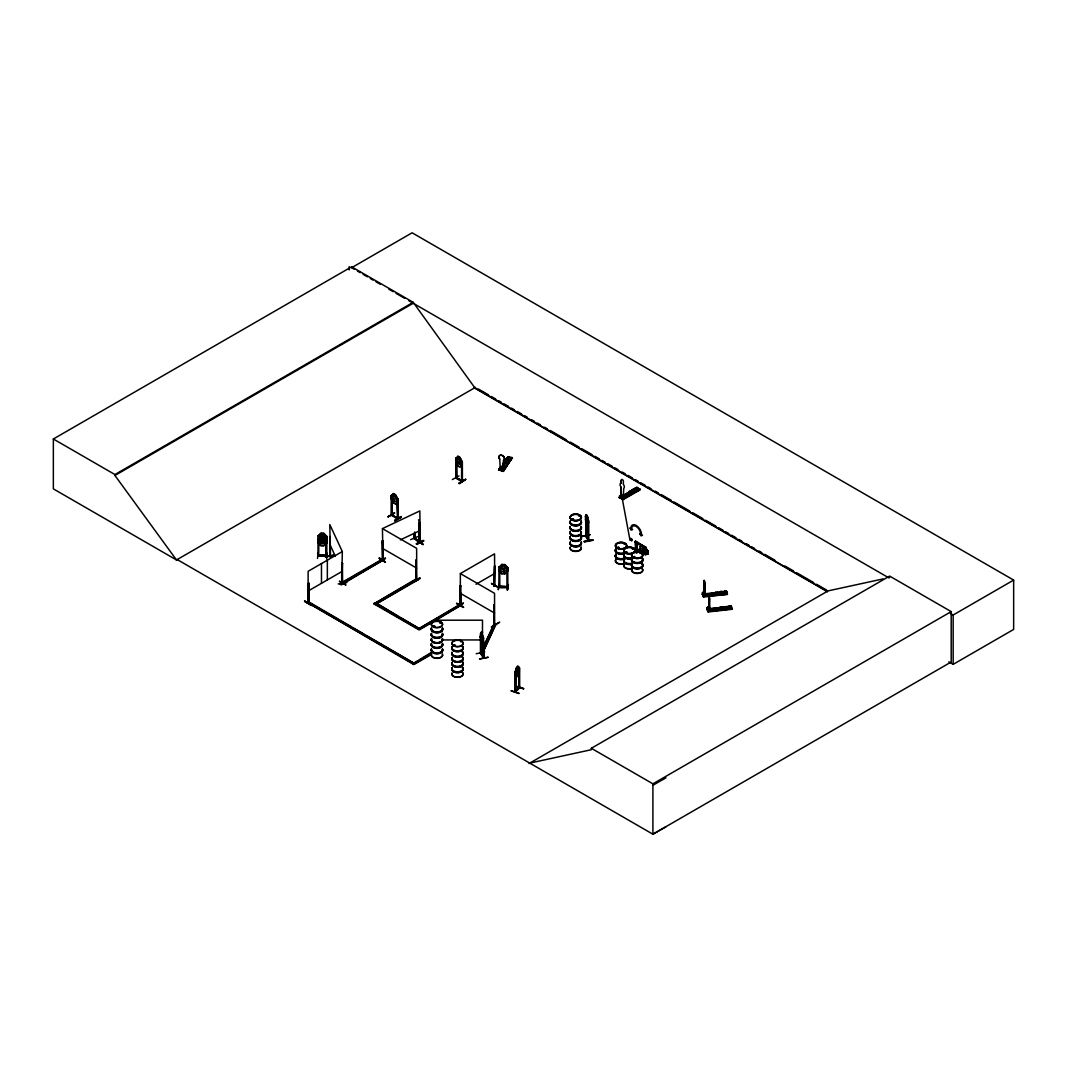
<?xml version="1.0" encoding="UTF-8"?>
<svg xmlns="http://www.w3.org/2000/svg" width="1067" height="1067" viewBox="0 0 1067 1067"><rect width="100%" height="100%" fill="white"/><g stroke="black" fill="none" stroke-linecap="round" stroke-linejoin="round"><path stroke-width="1.5" d="M383.28 548.358L382.8 560.082M419.238 523.217L419.411 543.143L419.865 522.91L419.411 543.143L419.571 541.289M704.834 586.156L704.713 595.306L705.194 584.889M708.821 595.413L708.728 598.68L708.915 595.173L709.875 599.134L709.422 610.257L709.128 595.679M585.743 516.615L585.863 536.474L586.143 516.628C585.343 511.36 590.104 521.856 588.237 524.204M585.556 535.914L588.33 540.849L587.957 520.363L588.357 540.902L588.37 525.538M480.924 652.471L480.817 653.711L480.67 633.865M483.644 657.565L483.151 637.573L483.911 658.006L480.457 652.564M704.713 595.306C704.834 591.198 702.366 594.626 702.78 592.919M703.153 592.919L703.646 593.439M707.581 608.51L707.648 608.483M709.422 610.257C709.368 606.523 706.127 607.79 707.888 611.431L732.002 608.75M708.968 608.337L708.435 608.11M515.308 671.97L515.374 692.296L519.656 687.775M623.288 497.595L623.728 488.339A3.028 1.747 60 0 0 623.288 484.205L623.421 481.457A1.507 0.867 60 0 0 622.354 479.617A1.507 0.867 60 0 0 621.287 480.23L621.154 482.964A3.028 1.747 60 0 0 620.701 486.592L621.047 496.755M419.238 522.297L419.158 542.943M397.084 498.782L397.884 498.983L396.977 498.529L397.444 518.389M456.649 477.483L455.769 478.003L456.343 458.41M461.611 461.584L461.584 481.364M503.024 469.4L503.611 460.01A3.028 2.294 34.6 0 0 503.677 456.423A3.028 2.294 34.6 0 0 499.703 455.516A3.028 2.294 34.6 0 0 499.703 458.997L500.29 468.653M503.09 469.293L503.677 459.917A3.028 2.294 34.6 0 0 503.611 456.529A3.028 2.294 34.6 0 0 499.636 455.609A3.028 2.294 34.6 0 0 499.636 459.103L499.703 458.997M515.534 691.189L519.242 686.975M515.094 692.163L519.722 687.015L518.935 688.135L519.349 667.809L517.882 666.208L515.081 672.437L515.761 672.09L515.454 692.216M499.849 567.404L498.943 567.177L499.809 567.444M704.927 585.916C704.393 571.178 702.566 591.732 704.9 595.293M707.848 607.937L707.448 607.39L707.448 609.55L731.402 606.736M635.932 548.025L636.145 541.543L635.719 542.396M644.695 553.813L635.532 548.545L635.532 541.182L646.002 547.331L645.775 548.131L635.198 542.023L635.545 541.222M636.172 542.249L635.532 541.316M636.185 548.758L635.892 548.251M639.68 489.406L622.434 498.956L622.434 497.929L624.195 496.902L624.448 498.342C618.873 491.62 621.581 499.169 621.968 495.555M635.559 544.904L636.572 545.53C638.693 544.904 634.798 544.063 637.292 545.13M326.955 536.648L323.875 533.527L320.86 533.313L317.859 536.248L320.914 533.34L323.928 533.393L326.942 536.701L326.929 542.756L323.915 545.744L320.86 545.61L317.953 542.263M318.78 536.341L317.953 536.341L318.913 536.208L318.7 556.107L317.913 556.04L326.862 556.454M317.486 558.428L318.246 552.906M320.914 533.393L319.42 538.755L321.42 540.702L323.394 540.782L325.355 539.008L323.928 533.393M320.9 536.301L323.928 536.301L326.929 539.622M318.006 536.101L317.979 556.014C316.712 554.066 327.836 554.4 326.795 556.427L326.862 536.488L325.969 536.421L326.102 556.414M320.86 545.61L317.846 542.289M322.861 536.794L321.887 536.688L320.927 539.315L321.887 541.956L323.888 540.822L322.874 536.741M323.928 542.836L326.849 539.755L323.928 536.301L325.355 541.863L323.394 543.637L321.42 543.556L319.42 541.596L320.914 536.248L317.846 539.208L320.86 542.703L323.928 542.783L326.942 539.555M326.862 536.488L325.969 536.688L326.102 556.44M326.835 542.716L323.875 545.61L320.914 545.477M327.302 553.306L326.595 558.935M586.37 517.868L586.77 515.708M481.764 632.958L482.097 638.76L481.857 632.931M517.002 667.742L516.921 672.984L517.855 670.77L517.482 667.248M501.437 468.613L500.796 468.24L501.677 468.28M501.21 468.733L501.623 467.559M501.25 468.586L501.223 467.773M635.532 548.411L646.002 554.573M635.865 548.425L636.119 548.945M516.428 677.052L515.001 675.478L514.948 672.423L516.401 667.769L515.481 691.696M498.342 589.611L499.316 583.996L498.209 589.544M501.797 573.833L498.809 570.458L501.797 573.833L504.864 573.966L507.879 571.032L507.879 567.897L504.864 564.576L501.797 564.443L500.37 569.858L502.357 571.845L504.318 571.965L506.278 570.231L504.864 564.576M499.729 586.957L498.849 586.917M498.849 586.196L507.825 586.943M504.824 573.886L501.81 564.39L498.796 567.391M499.036 586.156C497.009 589.544 510.413 586.183 506.998 587.664L506.878 567.657L507.759 567.737L504.824 564.656M506.825 587.09L507.839 586.73L507.745 587.45M507.052 587.37L506.852 586.703M507.345 589.758L508.345 584.556L507.479 590.131M507.345 590.171L508.399 584.596M511.186 690.642L519.162 693.51L511.186 690.923M481.911 635.612L482.097 641.614L482.004 636.372M585.903 517.042L586.463 514.761M581.382 536.554L589.998 534.674L581.382 536.288M480.91 634.291L481.524 631.997L482.951 637.506L482.271 640.653L481.044 636.519L481.777 639.573L482.217 638.413M480.91 637.146L481.43 634.878M433.442 625.969L433.962 625.862M434.189 626.782L433.122 626.436L434.576 626.049M434.722 626.556L434.269 625.742M440.298 622.301L440.164 622.928M455.262 645.495L454.502 644.655L453.795 645.402M454.115 645.042L453.648 645.122M460.944 641.867L461.251 641.454M571.872 519.522L572.726 518.789L573.486 519.642M572.445 518.882L572.726 519.509M572.992 519.669L572.859 518.842M578.567 515.814L579.394 515.948M579.274 515.881L579.474 515.881M617.686 547.891L618.833 547.411M630.277 492.274C634.345 490.82 628.676 493.808 631.784 491.78M618.54 547.518L618.7 548.025M618.687 547.424L617.806 547.411M624.395 543.677L624.835 543.863M624.075 543.757L624.875 543.943M625.569 552.493L626.596 552.599M627.196 552.239L626.129 552.719M626.716 552.773L626.449 551.906M632.264 548.851L633.011 549.092M632.531 548.531L632.891 549.118M633.398 557.014L633.425 556.721M633.665 556.641L634.185 557.481L634.945 556.721M640.08 553.173L640.44 553.4M585.756 535.714L586.156 535.581M588.077 539.675L588.25 540.142M304.602 601.468C325.755 613.792 290.878 592.665 311.057 605.122M304.895 601.255L311.404 604.962M463.265 607.443C451.808 600.041 457.169 603.935 463.531 607.256M463.571 607.216L456.823 603.789M458.557 457.25L457.876 460.904L459.25 462.918L459.97 460.731L458.623 457.209M519.349 670.943L517.975 675.624L516.401 677.158M379.545 558.041C397.751 570.258 366.261 550.052 385.36 562.042M379.519 558.388L385.32 562.376M330.223 555.587L330.357 556.667M342.454 582.062L342.547 582.769L342.534 582.089M717.984 593.599C716.597 590.585 715.45 595.653 718.038 593.252M722.692 608.55L722.079 607.603M621.661 496.408L621.021 496.168L624.195 497.929L624.195 496.902M501.33 468.773L501.357 467.519M417.61 536.648L410.648 539.662M393.47 493.621L392.349 498.476L393.763 501.157L395.163 501.957L396.551 500.903C399.538 497.729 390.522 490.967 395.577 494.835L397.751 499.143M507.158 461.984L506.985 463.011M394.577 513.174L387.895 516.735M459.037 475.962L452.328 479.563M463.305 603.375L456.903 607.096M482.858 648.576L493.981 624.608L495.688 624.875L493.901 623.968M481.47 651.577L483.178 651.844L495.688 624.262M483.178 651.844L495.688 624.875M587.303 520.869L586.983 521.523L586.37 519.242M629.757 538.915C629.17 542.743 632.784 536.488 629.757 538.915L620.927 491.487M382.159 560.428L382.88 560.829L382.439 540.596L382.253 560.522M382.439 540.596L382.746 560.829L383.026 540.929M383.026 560.642L382.439 528.605L416.637 548.345L416.717 580.088L415.757 579.861L416.437 580.248L416.05 560.002L415.837 579.941C414.783 578.167 418.011 579.928 415.983 578.981M460.064 604.682L460.997 604.429M460.064 605.402L460.357 585.57L460.611 605.763M493.674 624.302L494.608 624.368L493.674 624.088M494.541 625.022L493.741 624.849L493.968 604.976L494.394 625.222L493.661 624.849L494.621 625.062L494.541 593.319L460.357 573.579L460.29 605.349L456.996 607.203M395.577 504.064L393.363 502.957L391.229 498.582C389.815 495.955 392.976 495.341 391.389 495.488L391.309 515.228L391.536 514.347L392.256 514.761M391.856 495.848L392.029 515.601L392.189 500.636M395.537 494.808L397.671 499.183L397.724 518.895L397.524 518.135M455.876 477.349L456.289 477.629M456.356 458.383L456.703 478.189M501.437 468.093L500.716 468.653M515.094 692.096L515.374 672.503M518.975 688.028L518.975 668.342C520.669 668.155 516.815 664.474 516.521 667.849M308.456 602.402L308.336 602.468M308.363 583.409L308.296 603.188L309.017 602.802L308.07 603.055L308.136 571.285L342.32 551.546L329.81 524.577L330.41 556.707M342.6 583.436L342.414 563.029L341.907 583.782L342.707 582.502M494.328 585.316L493.901 585.943L494.608 585.53M494.328 586.036L494.541 565.83L493.901 585.943M586.156 536.341L585.503 516.121L586.45 514.654M588.33 524.177L587.317 525.751L585.41 516.148M503.464 471.401L498.929 470.067L498.929 468.773L500.17 467.519L499.249 469.88L502.81 470.694L511.44 457.823M499.249 469.88L500.17 467.519M503.131 463.705L507.999 456.649L512.213 457.61L503.451 471.414M503.157 463.732L507.999 456.649M503.504 463.638L508.039 457.063L512.533 458.236M502.784 465.172L507.772 457.156M503.064 465.239L508.599 457.356M503.331 465.132L508.492 457.316M502.69 466.666L507.238 460.09M502.784 466.692L507.332 460.09M502.81 470.694L510.159 459.21M502.357 471L511.4 457.676M502.317 470.84L511.667 458.05M502.917 471.294L512.213 457.61M503.184 471.187L512.253 458.01M483.364 641.2L481.404 634.772L480.403 636.332M414.916 538.088L414.009 537.781L414.676 538.195M414.61 538.875L414.863 532.18M419.384 541.436C406.594 533.46 423.812 543.41 419.224 541.449M420.025 542.409L414.436 538.422M724.093 591.305C726.667 598.04 721.692 588.677 726.534 591.278L702.366 594.132L702.446 592.678L704.954 592.612L702.446 592.678M725.107 592.132L702.539 594.639L702.419 593.972L703.3 596.533L703.3 595.253M703.14 596.2L727.294 593.799M703.14 596.04L703.366 597.027L727.481 594.332L703.18 596.48L727.387 593.599L703.086 596.2M707.301 609.417L729.801 607.083M707.794 611.151L707.154 607.63L709.662 607.55L707.154 607.63M727.401 593.972L726.534 591.025M433.495 625.902L433.255 626.449M434.109 625.755L434.562 626.316M440.764 622.568L440.044 622.901M632.157 492.567L631.997 491.66M617.553 547.598L618.647 547.918M625.595 552.373L626.302 551.959M625.969 552.092L626.983 552.506M634.345 556.387L634.051 556.681M702.686 593.425L702.953 592.425L702.74 594.599M419.358 542.409L419.931 541.903M720.758 608.47L722.506 607.977M481.764 651.47L482.577 651.404M515.588 686.401L523.764 688.668L515.588 685.988M505.425 462.331L506.972 462.078M507.305 462.558L505.438 462.571L506.758 462.878M480.884 653.204L483.844 657.979L483.551 657.312M308.897 602.148L308.403 603.148L308.937 583.075M308.99 602.842L308.71 582.942M342.107 563.083L341.787 583.556M460.277 604.589L460.784 605.096M494.768 585.73L494.541 553.84L460.357 573.579M391.229 495.448L393.43 493.514M395.537 504.211L397.604 502.237M457.903 456.303L455.689 458.236L456.169 477.909L461.904 480.457L462.104 481.684L462.131 461.904L460.064 457.556L457.823 456.343L460.037 457.623L462.131 461.904M460.037 466.839C464.532 461.944 459.904 469.68 457.863 465.665M632.157 492.367L630.784 492.581M455.209 645.402L453.915 645.495M617.313 547.411L618.953 547.664M382.373 559.601L382.773 559.762M419.278 542.183L419.865 541.929M502.81 471.254L502.81 469.667M717.878 593.532L716.971 593.785M722.572 608.483L720.839 608.417M500.997 468.8L501.463 468.266M619.5 497.675L619.487 496.222C622.808 491.954 621.261 502.477 621.728 496.208M619.3 497.729L637.066 487.926M635.065 488.246C644.815 493.914 630.824 487.259 636.666 487.699M619.86 498.049L636.372 489.059M636.826 487.232L640.307 489.766L622.888 499.796L619.487 497.502L620.127 498.036M619.22 497.662L636.826 487.486L637.666 488.286M639.426 488.966L621.808 499.143L640.04 489.086M636.826 487.486L639.6 489.38M318.099 555.814L318.82 555.88M326.862 555.734L318.073 555.333M341.68 583.649L341.747 563.869L342.627 563.496M339.626 581.262L345.735 584.729M342.267 582.595L341.907 583.262M341.747 583.609L342.32 551.546M378.718 562.016L385.454 558.081L379.078 562.229M378.998 562.122L385.454 558.494M415.863 579.208L416.637 579.328M413.449 581.662L419.811 577.927L413.756 582.195M413.462 582.008L420.131 578.514L419.771 577.901M494.234 586.036L494.768 565.963M460.931 585.903L460.13 585.703M491.847 583.556L497.942 587.023M456.636 607.003L463.358 603.068L461.317 604.682M494.541 584.849L494.128 585.556M491.313 627.023C504.704 619.834 499.876 621.247 491.674 627.223M177.282 559.601L176.589 560.015L53.35 488.859L53.35 439.004L351.63 266.79L413.209 302.334L474.788 387.748L827.352 591.305M351.63 266.79L351.63 267.71L412.115 232.793L1013.65 580.088L1013.65 629.437L953.164 664.354L948.843 661.847M53.35 439.004L114.929 474.548L413.209 302.334M665.968 826.765L652.911 834.207L177.202 559.561L176.495 559.962L114.929 475.469L413.209 303.255M176.495 559.962L475.482 387.348M457.93 456.396L456.809 461.264L459.624 464.745L461.011 463.678L460.064 457.556M391.229 498.582L393.43 502.904M455.836 461.344L457.823 465.732L455.756 461.331L455.756 458.196M388.228 516.975L394.63 512.867L388.228 516.575M392.029 515.094L397.724 518.175M456.489 477.869L462.411 480.83L461.704 480.417M397.244 517.842L391.656 515.108L397.951 518.762L397.884 498.983M394.67 520.296C414.356 508.692 381.212 528.485 401.365 517.122M459.103 483.058C479.376 471.174 445.539 491.727 465.505 479.35M459.45 483.658L465.559 479.683M308.136 591.025L342.32 571.285M339.92 583.609L382.666 558.935L383.907 559.655L341.173 584.943L339.92 583.609L341.173 584.329L383.907 559.655M344.201 581.755L348.469 579.288M351.323 577.634L361.3 571.885M364.14 570.231L381.239 560.362M430.975 654.738L413.876 664.608L307.856 602.788L309.097 602.068L413.876 663.167L366.514 635.825M307.856 603.402L309.097 602.682L337.799 619.26M431.988 622.568L419.171 629.97L373.943 603.855L416.677 578.567L417.917 579.901L376.611 603.749M373.943 603.855L416.677 579.181L417.917 579.901M417.917 579.288L375.184 604.576M621.154 482.964L621.287 480.23M620.701 486.592L621.541 496.462L620.594 495.728M619.487 496.222L621.487 495.341M628.796 491.86C638.266 496.128 624.168 492.327 630.557 490.847L633.771 492.954L630.557 490.847M632.131 489.94C641.6 494.208 627.503 490.407 633.891 488.926L637.092 491.033L633.891 488.926M620.087 498.009L635.665 488.673M619.714 497.956L637.452 487.846M619.927 498.089L636.145 488.779M622.434 497.929L624.448 497.049M640.04 489.326L622.434 499.503L622.688 498.062M476.029 584.276L494.541 573.579M419.344 628.423L456.383 607.043M373.943 603.242L419.171 629.357L461.904 604.682L436.27 620.1M431.148 652.591L412.636 663.887L416.904 661.42M419.758 659.779L431.148 653.204M307.856 602.788L413.876 663.994L430.975 654.124M635.265 542.063L646.002 547.998M636.999 542.636L636.999 543.77L636.999 542.636C639.346 542.81 639.32 546.091 636.999 543.77M637.026 544.25C635.425 542.489 638.506 551.306 637.159 552.919M636.305 543.837C635.225 544.904 637.146 546.104 636.839 544.357M640.093 546.651L642.734 545.664M642.734 553.106C636.279 542.93 641.987 554.507 645.442 554.68L648.149 553.773L648.149 551.266L645.442 547.224M640.093 549.078L640.013 546.571M645.775 548.131L646.002 547.331M648.149 553.773L643.308 552.226L641.707 548.078L643.308 547.371L648.149 551.266M643.348 554.173L636.639 550.599M643.374 552.386L635.238 547.931L646.002 553.906M529.072 763.519L828.059 590.891L883.143 578.914M529.765 763.105L591.345 749.714L591.345 748.287L889.625 576.073L951.204 611.618L951.204 661.993L652.911 834.207L652.911 783.832L951.204 611.618M889.625 577.5L888.931 577.914L408.914 300.774M950.31 613.352L953.164 615.005L1013.65 580.088M652.911 785.272L665.968 777.83M507.759 567.737L507.825 587.664C508.706 585.396 496.382 586.663 499.716 586.437M499.689 587.17L499.703 586.477M507.692 587.677L498.809 587.09M417.144 540.676L423.319 544.517L417.53 540.489M382.453 560.255L383.346 560.135L382.693 560.482M419.238 542.956L420.145 542.783L419.865 510.92L382.439 528.605M419.198 522.377L419.651 522.777M400.405 539.849L419.865 530.659M416.397 543.703C429.347 536.434 421.878 543.69 416.437 543.77M416.704 544.303L423.732 541.009M573.299 519.642L572.139 519.642M627.023 552.746L626.209 552.986M722.186 608.884L722.652 607.897M383.026 560.028L382.373 560.322L383.106 560.668M636.439 544.797L636.506 552.546M624.648 544.263L624.222 544.117M481.404 634.772L482.951 640.36L482.511 643.654L482.244 638.413M480.283 636.279L481.404 644.161M481.497 641.28L480.377 636.532L482.537 642.841M483.591 641.467L482.457 642.974L481.43 641.254M481.43 644.108L482.457 645.828M483.364 644.268L482.444 645.722M476.189 653.738L484.725 651.937M488.152 657.419L479.47 658.953L488.032 657.179M585.903 519.389L587.143 523.43L587.41 516.348L588.624 521.043L588.651 540.836L585.89 535.914L585.89 516.175M585.41 519.282L587.41 525.738L587.317 516.361M584.209 541.302L592.839 539.715M584.223 541.649L592.839 540.035M592.972 540.315L584.343 541.929M456.009 477.843L462.424 481.524L462.344 461.771M391.536 515.068L391.602 495.368M330.116 536.528L329.983 556.761M325.528 556.814L334.291 555.4M325.568 556.934L334.291 555.133L325.555 556.521M481.764 651.897L481.67 643.308M482.484 643.294C481.19 647.442 484.285 652.724 481.577 651.617M704.02 583.729L704.207 580.221L704.98 584.209M715.383 592.518L717.838 591.998L718.691 594.559M720.012 591.758C722.826 598.267 717.317 589.744 722.452 591.478L723.306 594.052M725.16 592.452L702.473 594.412L726.747 592.225M703.233 595.053L705.687 594.772L705.754 596.266L704.887 592.412M705.754 594.973L703.006 595.386L702.953 592.425M720.092 607.47L722.532 606.936L723.399 609.764L722.532 606.936M724.706 606.963L727.161 606.429L728.014 609.004M728.788 606.509L731.242 605.976L732.122 608.79L707.901 611.484M729.868 607.403L707.341 609.871L707.141 609.084M707.941 610.004L710.449 609.924L707.714 610.337L707.448 607.39M730.348 608.643L707.848 611.151M732.189 609.284L708.061 611.965L707.834 610.978L731.949 608.297L732.162 609.244M339.359 581.355L345.788 585.036M491.58 583.662L498.009 587.343M482.391 652.177L481.697 651.43M634.345 557.067L633.718 557.134M461.771 481.177L461.771 461.437M391.922 514.854L391.322 514.547M422.985 544.61L417.21 540.582M482.671 649.363L483.111 654.645L482.551 649.003M434.136 620.207L482.484 620.207L482.484 635.559M442.191 639.947L480.87 639.947M419.691 542.516L414.116 538.568M323.888 542.69L320.874 542.636L317.859 539.382M506.892 567.924L507.732 567.911M621.127 495.995L621.247 495.195M481.764 652.15L482.577 651.95M499.716 567.231L499.809 587.157M483.178 651.217L481.47 650.963L493.981 623.995L494.221 625.169M500.396 467.986L501.757 468.16C503.171 471.534 498.956 470.56 500.476 467.866M500.17 468.546L503.731 469.36L504.064 468.413L504.064 469.693L499.849 468.733L499.849 467.439M716.704 593.959L716.037 593.172L718.024 593.305M519.296 670.97L518.935 668.235M515.614 686.294L523.59 688.815M462.024 481.617L455.876 478.069M635.852 542.476L635.999 552.919M491.5 583.342L498.302 587.237M351.63 267.71L354.497 269.364M357.365 271.018L360.233 272.672M363.087 274.326L367.381 276.806M370.249 278.46L373.117 280.114M375.984 281.768L380.279 284.249M388.868 289.21L393.163 291.691M396.03 293.345L404.62 298.293M478.363 389.002L488.433 394.817M491.313 396.484L495.635 398.978M498.502 400.632L501.383 402.299M504.264 403.953L508.586 406.447M511.466 408.114L514.334 409.781M517.215 411.435L521.536 413.929M524.417 415.597L527.285 417.25M531.606 419.744L534.487 421.412M537.368 423.065L540.235 424.733M544.557 427.227L547.438 428.881M550.319 430.548L566.15 439.684M570.458 442.178L579.101 447.166M581.968 448.82L592.052 454.635M594.919 456.303L599.241 458.797M602.121 460.451L605.002 462.118M607.883 463.785L612.191 466.266M615.072 467.933L617.953 469.6M622.261 472.081L625.142 473.748M628.023 475.415L632.344 477.909M635.225 479.563L638.093 481.23M640.974 482.884L645.295 485.378M648.176 487.045L651.043 488.699M655.365 491.193L658.246 492.861M661.127 494.514L671.196 500.33M674.077 501.997L689.909 511.133M692.776 512.8L702.86 518.615M705.727 520.269L715.81 526.098M718.678 527.752L722.999 530.246M725.88 531.913L728.761 533.567M731.642 535.234L735.95 537.728M738.831 539.382L741.712 541.049M746.02 543.543L748.901 545.197M751.782 546.864L754.662 548.518M758.984 551.012L761.851 552.679M764.732 554.333L774.802 560.162M784.885 565.977L793.515 570.952M796.395 572.619L813.668 582.582M816.535 584.249L826.618 590.064M473.841 387.614L827.565 591.838M622.088 496.182L620.754 495.635L620.594 497.889M622.434 498.956L619.727 497.395L619.727 496.355M645.775 547.451L635.265 541.316L635.892 549.078M636.132 544.77L636.839 545.17M636.572 550.372L642.988 554.066M401.405 517.175L394.99 520.869M391.389 515.228L397.658 518.855M382.439 548.345L416.637 568.084M460.357 593.319L494.541 613.058M461.904 604.682L460.664 603.962L417.917 629.25M382.666 559.548L383.907 560.268M397.804 616.192L376.424 603.242L419.171 628.53M400.645 617.833L417.744 627.703M591.345 748.287L652.911 783.832M340.68 620.914L350.723 626.716M353.59 628.37L363.634 634.171M440.084 622.715L440.538 622.648M498.929 587.117L498.943 567.177M397.858 518.669L397.311 501.943M515.721 673.997L516.668 674.864L518.575 670.983L517.868 666.315M636.732 544.357L636.639 552.546M318.9 555.133L318.913 555.88M480.737 633.865L481.497 631.891L483.591 638.333M587.303 516.415L586.357 514.681L586.357 524.07M586.677 515.721L587.303 519.496M589.878 534.78L581.235 536.421A5.642 3.254 0 0 1 575.713 540.542A5.642 3.254 0 0 1 570.271 536.448M586.17 535.901L588.344 539.769M505.438 462.785L506.225 461.771L507.358 462.611M330.023 556.774L329.783 555.547M329.81 544.317L335.371 556.307M418.517 519.776L419.798 522.763M728.788 606.243L729.655 608.817M724.706 606.696L725.573 609.27M715.383 592.265L716.25 594.839M720.092 607.216L720.945 609.777M709.662 608.59L710.449 611.218L710.382 609.724M709.608 610.244L708.915 598.654M702.74 592.438L703.006 593.225M702.953 594.572L703.22 595.359M707.928 610.311L707.661 607.363M707.154 608.91L708.008 611.484M703.153 593.225L703.233 596.08L702.513 593.906L704.954 593.639L705.687 595.799L705.687 594.772M346.895 582.595L338.146 583.929M423.452 540.729L416.437 544.05M480.91 639.493L482.271 643.508L481.764 640.467L481.004 641.2L481.057 636.759M731.455 607.176L731.242 605.976M726.467 591.411L726.587 591.732M636.145 548.265L635.492 547.758L635.238 548.585M704.207 583.702L704.327 593.572M953.164 615.005L953.164 664.354M709.595 607.363L709.595 608.643M648.082 551.266L648.082 553.813M645.775 554.04L645.775 554.707M519.642 668.022L519.682 687.828M493.968 604.976L494.061 624.742M483.564 637.786L483.578 658.086L480.457 653.284L480.47 633.385M481.084 643.734L481.124 653.658M461.157 593.292L460.651 605.803L460.584 585.703M456.649 461.771L456.716 478.256M416.05 560.002L416.157 579.754M414.61 532.3L414.676 538.915L414.343 533.46M414.089 533.58L414.076 538.595L414.036 537.755M349.216 266.603L349.216 269.871M330.33 544.904L330.357 556.774M327.356 560.188L327.356 579.928M321.474 563.576L321.474 583.316M114.929 474.548L114.929 475.469M581.155 531.539A5.628 3.254 0 0 1 575.713 535.634A5.628 3.254 0 0 1 570.271 531.539M581.168 521.83A5.642 3.254 0 0 1 575.713 525.938A5.642 3.254 0 0 1 570.271 521.83M581.168 520.923A5.642 3.254 0 0 1 575.713 525.017A5.642 3.254 0 0 1 570.271 520.923M581.182 527.285A5.655 3.268 0 0 1 575.713 531.393A5.655 3.268 0 0 1 570.258 527.285M581.248 526.951A5.735 3.308 0 0 1 575.713 531.113A5.735 3.308 0 0 1 570.178 526.951M581.248 526.671A5.735 3.308 0 0 1 575.713 530.832A5.735 3.308 0 0 1 570.178 526.671M581.168 526.364A5.642 3.254 0 0 1 575.713 530.472A5.642 3.254 0 0 1 570.271 526.364M581.248 521.51A5.735 3.308 0 0 1 575.713 525.671A5.735 3.308 0 0 1 570.178 521.51M581.248 521.23A5.735 3.308 0 0 1 575.713 525.391A5.735 3.308 0 0 1 570.178 521.23M581.168 531.859A5.642 3.254 0 0 1 575.713 535.954A5.642 3.254 0 0 1 570.271 531.859M581.155 532.353A5.628 3.254 0 0 1 575.713 536.448A5.628 3.254 0 0 1 570.271 532.353M581.155 547.064A5.628 3.254 0 0 1 575.713 551.159A5.628 3.254 0 0 1 570.271 547.064M581.195 532.073A5.668 3.268 0 0 1 575.713 536.194A5.668 3.268 0 0 1 570.245 532.073M581.168 537.355A5.642 3.254 0 0 1 575.713 541.462A5.642 3.254 0 0 1 570.271 537.355M581.182 542.81A5.655 3.268 0 0 1 575.713 546.918A5.655 3.268 0 0 1 570.258 542.81M581.248 542.476A5.735 3.308 0 0 1 575.713 546.637A5.735 3.308 0 0 1 570.178 542.476M581.248 542.196A5.735 3.308 0 0 1 575.713 546.357A5.735 3.308 0 0 1 570.178 542.196M581.168 541.889A5.642 3.254 0 0 1 575.713 545.997A5.642 3.254 0 0 1 570.271 541.889M581.248 537.034A5.735 3.308 0 0 1 575.713 541.196A5.735 3.308 0 0 1 570.178 537.034M581.248 536.754A5.735 3.308 0 0 1 575.713 540.916A5.735 3.308 0 0 1 570.178 536.754M581.168 547.384A5.642 3.254 0 0 1 575.713 551.479A5.642 3.254 0 0 1 570.271 547.384M462.398 656.725A5.668 3.268 0 0 1 458.236 661.607A5.668 3.268 0 0 1 452.021 657.512M462.384 645.988A5.642 3.254 0 0 1 458.223 650.857A5.642 3.254 0 0 1 452.048 646.775M462.384 652.35A5.655 3.268 0 0 1 458.236 657.219A5.655 3.268 0 0 1 452.035 653.137M462.464 652.004A5.735 3.308 0 0 1 458.236 656.952A5.735 3.308 0 0 1 451.955 652.804M462.464 651.724A5.735 3.308 0 0 1 458.236 656.658A5.735 3.308 0 0 1 451.955 652.524M462.384 651.444A5.642 3.254 0 0 1 458.223 656.298A5.642 3.254 0 0 1 452.048 652.217M462.464 646.562A5.735 3.308 0 0 1 458.236 651.497A5.735 3.308 0 0 1 451.955 647.362M462.464 646.282A5.735 3.308 0 0 1 458.236 651.217A5.735 3.308 0 0 1 451.955 647.082M462.384 646.909A5.642 3.254 0 0 1 458.223 651.764A5.642 3.254 0 0 1 452.048 647.696M462.384 656.912A5.655 3.268 0 0 1 458.236 661.78A5.655 3.268 0 0 1 452.035 657.699M462.398 657.112A5.668 3.268 0 0 1 458.236 661.993A5.668 3.268 0 0 1 452.021 657.912M462.384 661.513A5.642 3.254 0 0 1 458.223 666.382A5.642 3.254 0 0 1 452.048 662.3M462.384 667.875A5.655 3.268 0 0 1 458.236 672.743A5.655 3.268 0 0 1 452.035 668.662M462.464 667.529A5.735 3.308 0 0 1 458.236 672.477A5.735 3.308 0 0 1 451.955 668.329M462.464 667.248A5.735 3.308 0 0 1 458.236 672.183A5.735 3.308 0 0 1 451.955 668.049M462.464 662.087A5.735 3.308 0 0 1 458.236 667.022A5.735 3.308 0 0 1 451.955 662.887M462.464 661.807A5.735 3.308 0 0 1 458.236 666.742A5.735 3.308 0 0 1 451.955 662.607M462.384 662.434A5.642 3.254 0 0 1 458.223 667.288A5.642 3.254 0 0 1 452.048 663.221M462.384 666.955A5.655 3.268 0 0 1 458.236 671.823A5.655 3.268 0 0 1 452.035 667.742M462.384 672.45A5.655 3.268 0 0 1 458.236 677.318A5.655 3.268 0 0 1 452.035 673.237M462.398 672.25A5.668 3.268 0 0 1 458.236 677.132A5.668 3.268 0 0 1 452.021 673.037M462.371 657.432A5.628 3.254 0 0 1 458.957 662.194A5.628 3.254 0 0 1 451.861 659.046M442.432 638.559A5.668 3.268 0 0 1 436.963 642.681A5.668 3.268 0 0 1 431.495 638.559M442.418 628.743A5.642 3.254 0 0 1 436.963 632.838A5.642 3.254 0 0 1 431.508 628.743M442.432 627.823A5.655 3.268 0 0 1 436.963 631.931A5.655 3.268 0 0 1 431.495 627.823M442.432 634.185A5.655 3.268 0 0 1 436.963 638.293A5.655 3.268 0 0 1 431.495 634.185M442.498 633.851A5.735 3.308 0 0 1 436.963 638.026A5.735 3.308 0 0 1 431.428 633.851M442.498 633.571A5.735 3.308 0 0 1 436.963 637.746A5.735 3.308 0 0 1 431.428 633.571M442.432 633.278A5.655 3.268 0 0 1 436.963 637.386A5.655 3.268 0 0 1 431.495 633.278M442.498 628.41A5.735 3.308 0 0 1 436.963 632.584A5.735 3.308 0 0 1 431.428 628.41M442.498 628.13A5.735 3.308 0 0 1 436.963 632.304A5.735 3.308 0 0 1 431.428 628.13M442.432 638.746A5.668 3.268 0 0 1 436.963 642.867A5.668 3.268 0 0 1 431.495 638.746M442.405 639.266A5.628 3.254 0 0 1 436.963 643.348A5.628 3.254 0 0 1 431.521 639.266M442.432 654.098A5.668 3.268 0 0 1 436.963 658.206A5.668 3.268 0 0 1 431.495 654.098M442.432 638.96A5.668 3.268 0 0 1 436.963 643.081A5.668 3.268 0 0 1 431.495 638.96M442.418 644.268A5.642 3.254 0 0 1 436.963 648.363A5.642 3.254 0 0 1 431.508 644.268M442.432 643.348A5.655 3.268 0 0 1 436.963 647.456A5.655 3.268 0 0 1 431.495 643.348M442.432 649.71A5.655 3.268 0 0 1 436.963 653.818A5.655 3.268 0 0 1 431.495 649.71M442.498 649.376A5.735 3.308 0 0 1 436.963 653.551A5.735 3.308 0 0 1 431.428 649.376M442.498 649.096A5.735 3.308 0 0 1 436.963 653.271A5.735 3.308 0 0 1 431.428 649.096M442.432 648.803A5.655 3.268 0 0 1 436.963 652.911A5.655 3.268 0 0 1 431.495 648.803M442.498 643.934A5.735 3.308 0 0 1 436.963 648.109A5.735 3.308 0 0 1 431.428 643.934M442.498 643.654A5.735 3.308 0 0 1 436.963 647.829A5.735 3.308 0 0 1 431.428 643.654M442.432 654.271A5.655 3.268 0 0 1 436.963 658.379A5.655 3.268 0 0 1 431.495 654.271M642.147 563.736A5.735 3.308 0 0 1 637.186 568.698A5.735 3.308 0 0 1 632.224 563.736M642.081 564.07A5.655 3.268 0 0 1 637.186 568.964A5.655 3.268 0 0 1 632.291 564.07M642.054 568.338A5.615 3.241 0 0 1 637.186 573.206A5.615 3.241 0 0 1 632.318 568.338M642.081 568.631A5.655 3.268 0 0 1 637.186 573.526A5.655 3.268 0 0 1 632.291 568.631M642.147 558.281A5.735 3.308 0 0 1 637.186 563.256A5.735 3.308 0 0 1 632.224 558.281M642.067 563.163A5.642 3.254 0 0 1 637.186 568.044A5.642 3.254 0 0 1 632.304 563.163M642.081 558.628A5.655 3.268 0 0 1 637.186 563.523A5.655 3.268 0 0 1 632.291 558.628M642.147 563.456A5.735 3.308 0 0 1 637.186 568.418A5.735 3.308 0 0 1 632.224 563.456M642.147 558.001A5.735 3.308 0 0 1 637.186 562.976A5.735 3.308 0 0 1 632.224 558.001M642.067 557.708A5.642 3.254 0 0 1 637.186 562.602A5.642 3.254 0 0 1 632.304 557.708M632.304 563.776A5.735 3.308 0 0 1 625.382 563.256A5.735 3.308 0 0 1 624.475 559.255M632.264 564.056A5.642 3.254 0 0 1 625.449 563.536A5.642 3.254 0 0 1 624.555 559.601M632.251 568.298A5.615 3.241 0 0 1 625.462 567.777A5.615 3.241 0 0 1 624.568 563.856M632.278 568.631A5.668 3.268 0 0 1 625.435 568.111A5.668 3.268 0 0 1 624.528 564.163M632.304 558.334A5.735 3.308 0 0 1 625.382 557.814A5.735 3.308 0 0 1 624.475 553.813M632.264 563.136A5.642 3.254 0 0 1 625.449 562.616A5.642 3.254 0 0 1 624.555 558.695M632.264 558.601A5.642 3.254 0 0 1 625.449 558.094A5.642 3.254 0 0 1 624.555 554.16M632.304 563.496A5.735 3.308 0 0 1 625.382 562.976A5.735 3.308 0 0 1 624.475 558.975M632.304 558.054A5.735 3.308 0 0 1 625.382 557.534A5.735 3.308 0 0 1 624.475 553.533M632.264 557.694A5.642 3.254 0 0 1 625.449 557.174A5.642 3.254 0 0 1 624.555 553.24M625.129 558.428A5.735 3.308 0 0 1 617.58 558.708A5.735 3.308 0 0 1 616.099 554.427M625.062 558.708A5.642 3.254 0 0 1 617.633 558.988A5.642 3.254 0 0 1 616.179 554.773M625.049 562.949A5.615 3.241 0 0 1 617.646 563.229A5.615 3.241 0 0 1 616.206 559.028M625.075 563.269A5.668 3.268 0 0 1 617.62 563.563A5.668 3.268 0 0 1 616.166 559.321M625.129 552.973A5.735 3.308 0 0 1 617.58 553.266A5.735 3.308 0 0 1 616.099 548.985M625.062 557.788A5.642 3.254 0 0 1 617.633 558.068A5.642 3.254 0 0 1 616.179 553.853M625.062 553.253A5.642 3.254 0 0 1 617.633 553.533A5.642 3.254 0 0 1 616.179 549.318M625.129 558.148A5.735 3.308 0 0 1 617.58 558.428A5.735 3.308 0 0 1 616.099 554.146M625.129 552.693A5.735 3.308 0 0 1 617.58 552.986A5.735 3.308 0 0 1 616.099 548.705M625.062 552.346A5.642 3.254 0 0 1 617.633 552.626A5.642 3.254 0 0 1 616.179 548.411M630.97 540.275C632.264 543.036 633.024 536.581 630.97 540.275M321.887 533.78L320.927 537.848L322.874 539.142L323.888 536.594L322.888 533.82L321.887 533.833M502.837 564.936L501.863 568.978L503.811 570.312L504.811 567.791L503.824 565.003L502.824 564.99M320.153 538.315L321.741 540.756L320.073 543.116L322.247 541.209L324.421 543.303L322.781 540.782L324.381 538.582L322.287 540.289L320.153 538.315M394.083 494.461L393.403 498.116L394.79 500.13L395.51 497.956L394.163 494.421M501.317 466.346L498.596 470.294L501.343 466.359M731.242 606.229L707.088 609.097L731.242 606.229M647.736 551.866L647.656 552.706L645.348 552.199L643.108 549.265L644.161 549.092L647.656 551.906M632.491 529.485L631.184 530.179L629.89 527.992L630.784 528.498A7.616 4.401 60 0 1 636.172 525.391A7.616 4.401 60 0 1 641.56 534.727L642.454 535.234L641.067 535.887L639.693 533.647L640.587 534.154A6.362 3.668 60 0 0 636.079 526.378A6.362 3.668 60 0 0 631.584 528.965L632.491 529.485M482.484 632.211L481.67 632.384L482.484 632.211M511.293 458.957L507.078 457.983L511.293 458.957M510.68 459.837L506.465 458.877L510.68 459.837M509.759 461.184L505.545 460.21L509.759 461.184M508.932 462.371L504.718 461.397L508.932 462.371M508.012 463.705L503.797 462.731L508.012 463.705M572.886 520.042A5.655 3.268 0 0 0 581.368 517.215A5.655 3.268 0 0 0 572.886 514.387A5.655 3.268 0 0 0 572.886 520.042M572.899 520.483A5.628 3.254 0 0 0 581.342 517.668A5.628 3.254 0 0 0 572.899 514.854A5.628 3.254 0 0 0 572.899 520.483M572.886 520.203A5.668 3.268 0 0 0 581.382 517.375A5.668 3.268 0 0 0 572.886 514.534A5.668 3.268 0 0 0 572.886 520.203M454.662 646.082A5.668 3.268 0 0 0 463.158 643.241A5.668 3.268 0 0 0 454.662 640.413A5.668 3.268 0 0 0 454.662 646.082M454.675 646.349A5.628 3.254 0 0 0 463.118 643.521A5.628 3.254 0 0 0 454.675 640.707A5.628 3.254 0 0 0 454.675 646.349M434.136 626.956A5.668 3.268 0 0 0 442.632 624.115A5.668 3.268 0 0 0 434.136 621.287A5.668 3.268 0 0 0 434.136 626.956M434.149 627.396A5.628 3.254 0 0 0 442.592 624.582A5.628 3.254 0 0 0 434.149 621.768A5.628 3.254 0 0 0 434.149 627.396M634.358 557.601A5.655 3.268 0 0 0 642.841 554.773A5.655 3.268 0 0 0 634.358 551.946A5.655 3.268 0 0 0 634.358 557.601M634.358 558.068A5.642 3.254 0 0 0 642.827 555.24A5.628 3.254 0 0 0 634.372 552.413A5.642 3.254 0 0 0 634.358 558.068A5.628 3.254 0 0 0 642.814 555.227A5.642 3.254 0 0 0 634.358 552.413A5.628 3.254 0 0 0 634.372 558.054M626.609 553.119A5.655 3.268 0 0 0 635.092 550.292A5.655 3.268 0 0 0 626.609 547.464A5.655 3.268 0 0 0 626.609 553.119M626.622 553.6A5.628 3.254 0 0 0 635.065 550.772A5.628 3.254 0 0 0 626.622 547.958A5.628 3.254 0 0 0 626.622 553.6M626.609 553.333A5.668 3.268 0 0 0 635.105 550.492A5.668 3.268 0 0 0 626.609 547.664A5.668 3.268 0 0 0 626.609 553.333M618.246 548.318A5.655 3.268 0 0 0 626.729 545.49A5.655 3.268 0 0 0 618.246 542.663A5.655 3.268 0 0 0 618.246 548.318M618.26 548.758A5.628 3.254 0 0 0 626.702 545.944A5.628 3.254 0 0 0 618.26 543.13A5.628 3.254 0 0 0 618.26 548.758M618.233 548.478A5.668 3.268 0 0 0 626.729 545.65A5.668 3.268 0 0 0 618.233 542.81A5.668 3.268 0 0 0 618.233 548.478"/></g></svg>
